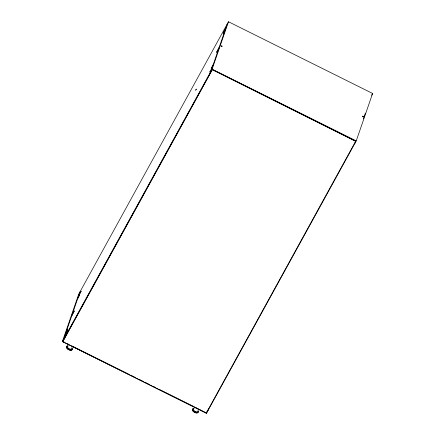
<?xml version="1.0" encoding="UTF-8"?>
<svg xmlns="http://www.w3.org/2000/svg" width="435" height="435" viewBox="0 0 435 435"><rect width="100%" height="100%" fill="white"/><g stroke="black" fill="none" stroke-linecap="round" stroke-linejoin="round"><path stroke-width="0.65" d="M62.395 341.54L78.762 294.103L228.489 21.75L372.605 93.46L356.238 140.897L206.511 413.25L62.395 341.54L212.122 69.187L228.489 21.75M355.792 141.005L206.272 413.076L62.76 341.665L212.28 69.6L355.71 141.244L212.28 69.6M63.679 339.208L80.045 291.765M67.403 331.019L67.528 330.665L64.978 335.428M209.839 71.802L209.719 72.156L212.264 67.392M210.839 71.519L227.206 24.083M206.272 413.076L195.407 407.394M206.511 413.25L207.397 410.683M207.794 410.917L208.457 408.992M354.955 143.235L355.4 141.951M363.361 118.875L365.351 113.105M78.74 295.544L81.166 291.135L78.621 295.898M225.901 27.862L223.356 32.625L225.776 28.215M77.914 297.937L79.697 294.691L77.696 298.568M225.074 30.249L223.073 34.126L224.857 30.885M71.922 315.31L74.347 310.9L71.802 315.663M219.082 47.627L216.538 52.39L218.957 47.98M66.022 332.405L67.806 329.164L65.805 333.036M213.183 64.723L211.182 68.599L212.965 65.353M62.76 341.665L212.198 69.834M371.642 95.211L372.605 93.46M212.122 69.187L356.238 140.897M62.841 341.431L64.663 342.34M67.708 343.851L68.92 344.455M71.96 345.972L116.352 368.059M117.57 368.662L122.436 371.082M123.649 371.691L128.515 374.111M131.555 375.622L134.594 377.134M139.461 379.554L142.501 381.071M145.54 382.582L148.585 384.094M153.446 386.514L154.664 387.123M159.531 389.542L160.743 390.146M161.961 390.75L194.189 406.79M68.094 348.821A2.202 1.077 28.8 0 1 67.92 348.669M67.621 348.353A2.202 1.077 28.8 0 1 67.507 348.196M68.126 348.756A2.202 1.077 28.8 0 1 67.952 348.604M69.366 349.631A2.376 1.158 28.8 0 1 69.121 349.539M68.42 349.164A2.376 1.158 28.8 0 1 68.203 349.017M68.001 348.859A2.376 1.158 28.8 0 1 67.811 348.696M67.642 348.527A2.376 1.158 28.8 0 1 67.371 348.185M68.034 348.794A2.376 1.158 28.8 0 1 67.849 348.631M67.681 348.462A2.376 1.158 28.8 0 1 67.534 348.288M72.02 347.619A3.224 1.571 28.8 0 1 71.199 349.745A3.224 1.571 28.8 0 1 67.104 347.565A3.224 1.571 28.8 0 1 68.23 345.602M72.221 349.044A3.224 1.571 28.8 0 1 68.496 349.522A3.224 1.571 28.8 0 1 67.175 346.178M71.998 349.131A3.05 1.49 28.8 0 1 68.926 349.816A3.05 1.49 28.8 0 1 66.718 346.679M67.023 346.478A3.05 1.49 28.8 0 1 67.218 346.412M71.693 348.141A2.376 1.158 28.8 0 1 69.121 348.718A2.376 1.158 28.8 0 1 68.029 346.189M195.565 412.217A2.202 1.077 28.8 0 1 195.119 412.054M194.679 411.836A2.202 1.077 28.8 0 1 194.467 411.711M195.592 412.32A2.376 1.158 28.8 0 1 195.108 412.141M194.635 411.907A2.376 1.158 28.8 0 1 194.189 411.624M198.148 410.526A3.224 1.571 28.8 0 1 196.963 412.407A3.224 1.571 28.8 0 1 192.999 410.161A3.224 1.571 28.8 0 1 194.184 408.275M198.175 411.717A3.224 1.571 28.8 0 1 194.608 412.282A3.224 1.571 28.8 0 1 192.922 408.916M197.979 412.179A3.05 1.49 28.8 0 1 194.88 412.489A3.05 1.49 28.8 0 1 192.493 409.634M192.564 409.482A3.05 1.49 28.8 0 1 192.971 409.15M197.702 410.972A2.376 1.158 28.8 0 1 195.07 411.385A2.376 1.158 28.8 0 1 193.831 408.911M195.745 90.148L196.256 89.164L195.745 90.148M362.616 116.509A0.593 0.288 28.8 0 0 363.546 116.83A0.593 0.288 28.8 0 0 363.013 116.167A0.593 0.288 28.8 0 0 362.616 116.509M221.225 46.153A0.593 0.288 28.8 0 0 222.154 46.474A0.593 0.288 28.8 0 0 221.622 45.811A0.593 0.288 28.8 0 0 221.225 46.153"/></g></svg>
